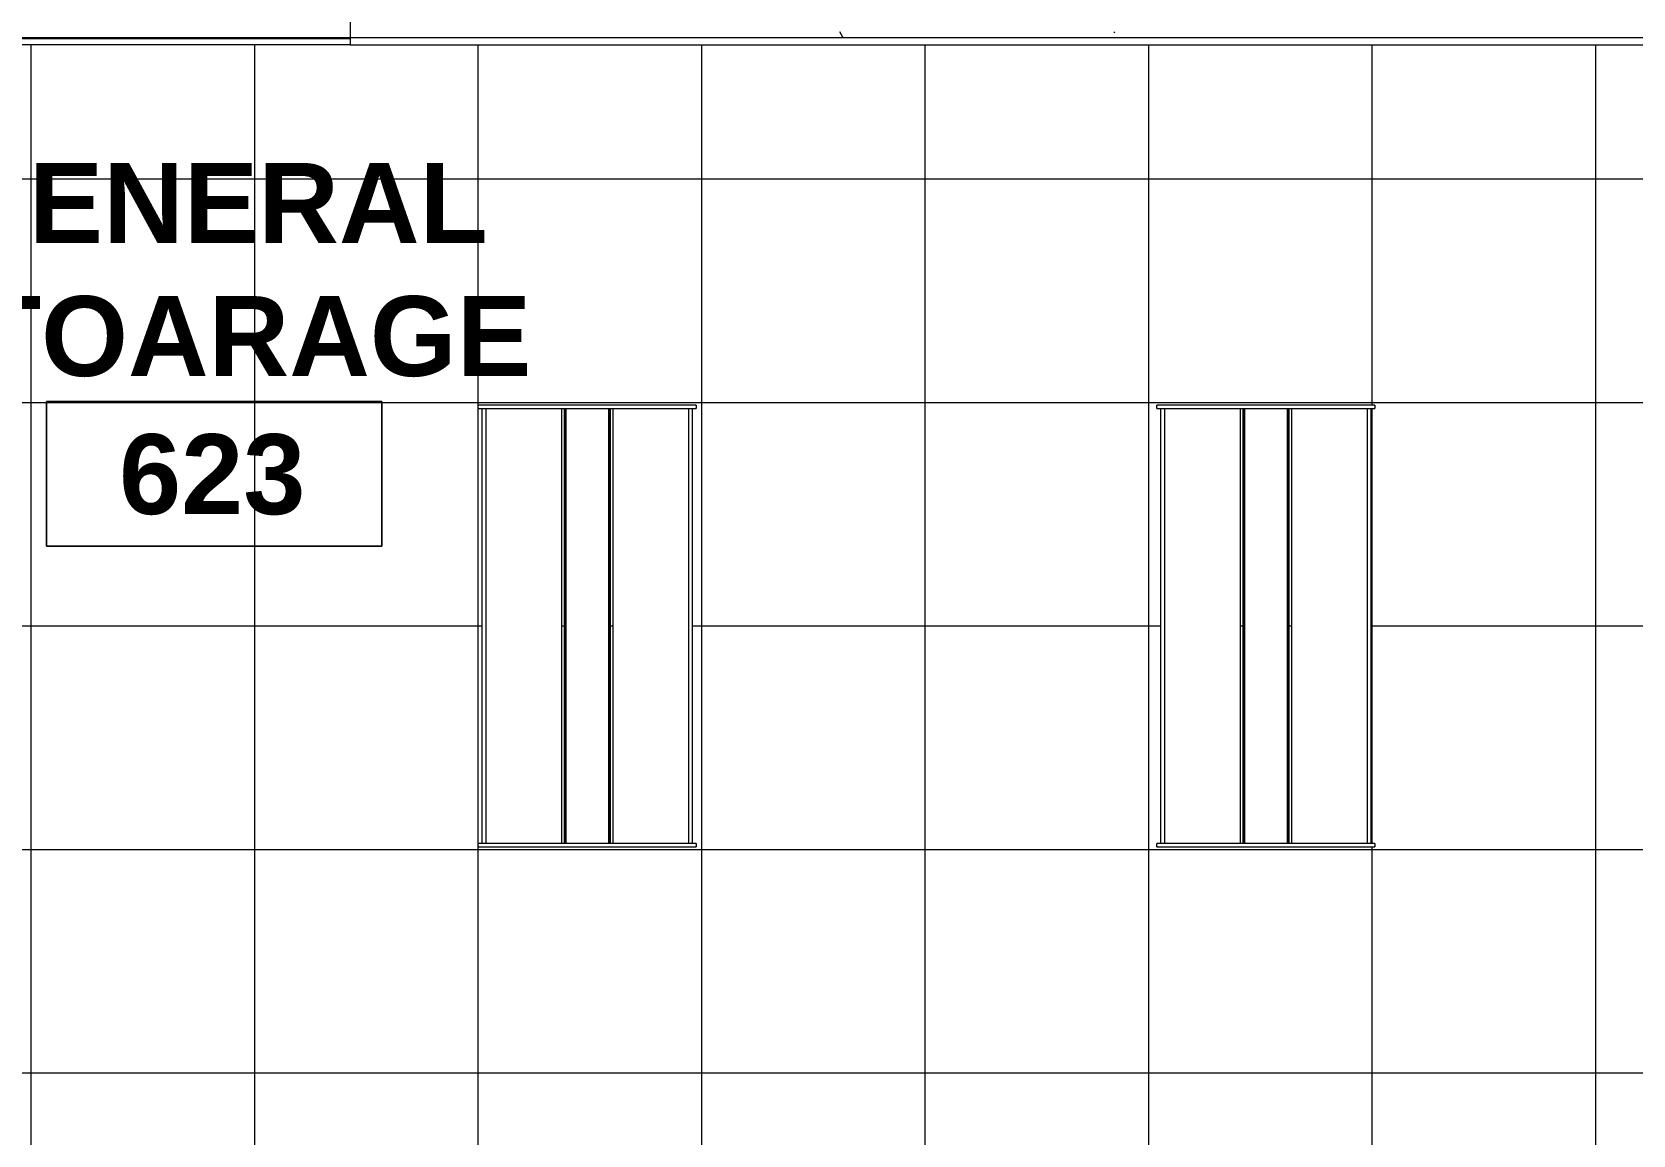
# Model space of a CAD drawing. Header units: inches. Extents: x -1767 to 184, y -1065 to 157.
# Drawn here: x -837.4 to -665.5, y -438 to -319.5 of the extents above; entities that cross this region are included whole.
import ezdxf

# ---------------------------------------------------------------- set-up
doc = ezdxf.new("R2010")
doc.units = ezdxf.units.IN
doc.header["$MEASUREMENT"] = 0
for name, color, linetype, lineweight in [('A-AREA-IDEN', 2, 'Continuous', 9), ('A-CLNG', 13, 'Continuous', 13), ('A-CLNG-PATT', 13, 'Continuous', 13), ('A-WALL', 113, 'Continuous', 13), ('A-WALL-PATT', 111, 'Continuous', 13), ('E-LITE-EQPM', 33, 'Continuous', 9), ('I-WALL', 2, 'Continuous', 13)]:
    doc.layers.add(name, color=color, linetype=linetype, lineweight=lineweight)
doc.styles.add('Swis721 Lt BT_B', font='', dxfattribs={"height": 8.583975})
doc.styles.get('Swis721 Lt BT_B').set_extended_font_data('Swis721 Lt BT', bold=True)
pattern_1 = [(0, (0, 0), (30.72, 7.68), [1.267, -21.773, 1.267, -21.773, -122.88]), (0, (0, 0), (30.72, 7.68), [-46.08, 1.267, -44.813, 1.267, -21.773, -53.76]), (0, (0, 0), (30.72, 7.68), [-115.2, 1.267, -14.093, 1.267, -37.133]), (120, (11.52, 3.84), (-22.011075, 22.7643), [1.267, -21.773, 1.267, -21.773, -122.88]), (120, (11.52, 3.84), (-22.011075, 22.7643), [-46.08, 1.267, -44.813, 1.267, -21.773, -53.76]), (120, (11.52, 3.84), (-22.011075, 22.7643), [-115.2, 1.267, -14.093, 1.267, -37.133]), (240, (15.36, 19.2), (-8.708925, -30.4443), [1.267, -21.773, 1.267, -21.773, -122.88]), (240, (15.36, 19.2), (-8.708925, -30.4443), [-46.08, 1.267, -44.813, 1.267, -21.773, -53.76]), (240, (15.36, 19.2), (-8.708925, -30.4443), [-115.2, 1.267, -14.093, 1.267, -37.133])]

# ---------------------------------------------------------------- blocks, each defined once
blk = doc.blocks.new('L-Recessed-Axis-Day-Acrylic - 2 x 4-4558114-FIRST FLOOR')
at = {"layer": 'E-LITE-EQPM'}
for p, q in [((-23.7, 11.7), (-23.34, 11.7)), ((-23.7, 11.64), (-23.7, 11.7)), ((-23.7, 11.7), (-23.7, 11.64)), ((-23.7, 11.64), (-23.7, -11.64)), ((-23.34, 11.64), (-23.34, 11.7)), ((-23.34, 11.7), (-23.34, 11.64)), ((-23.34, -11.64), (-23.34, 11.64)), ((-23.34, 11.28), (23.34, 11.28)), ((-23.34, 10.88), (23.34, 10.88)), ((23.34, 11.7), (23.7, 11.7)), ((23.34, 11.64), (23.34, 11.7)), ((23.34, 11.7), (23.34, 11.64)), ((23.34, 11.64), (23.34, -11.64)), ((23.7, 11.64), (23.7, 11.7)), ((23.7, 11.7), (23.7, 11.64)), ((23.7, -11.64), (23.7, 11.64)), ((-23.34, 2.76), (23.34, 2.76)), ((-23.34, 2.47), (23.34, 2.47)), ((-23.34, 2.43), (23.34, 2.43)), ((-23.34, 2.29), (23.34, 2.29)), ((-23.34, -2.29), (23.34, -2.29)), ((-23.34, -2.43), (23.34, -2.43)), ((-23.34, -2.47), (23.34, -2.47)), ((-23.34, -2.76), (23.34, -2.76)), ((-23.7, -11.64), (-23.7, -11.7)), ((-23.7, -11.7), (-23.7, -11.64)), ((-23.34, -11.7), (-23.7, -11.7)), ((-23.34, -10.88), (23.34, -10.88)), ((23.34, -11.28), (-23.34, -11.28)), ((-23.34, -11.64), (-23.34, -11.7)), ((-23.34, -11.7), (-23.34, -11.64)), ((23.34, -11.64), (23.34, -11.7)), ((23.34, -11.7), (23.34, -11.64)), ((23.7, -11.7), (23.34, -11.7)), ((23.7, -11.64), (23.7, -11.7)), ((23.7, -11.7), (23.7, -11.64))]:
    blk.add_line(p, q, dxfattribs=at)
blk = doc.blocks.new('L-Recessed-Axis-Day-Acrylic - 2 x 4-V16-FIRST FLOOR')
at = {"layer": 'E-LITE-EQPM'}
for p, q in [((-23.7, 11.7), (-23.34, 11.7)), ((-23.7, 11.64), (-23.7, 11.7)), ((-23.7, 11.7), (-23.7, 11.64)), ((-23.7, 11.64), (-23.7, -11.64)), ((-23.34, 11.64), (-23.34, 11.7)), ((-23.34, 11.7), (-23.34, 11.64)), ((-23.34, -11.64), (-23.34, 11.64)), ((-23.34, 11.28), (23.34, 11.28)), ((-23.34, 10.88), (23.34, 10.88)), ((23.34, 11.7), (23.7, 11.7)), ((23.34, 11.64), (23.34, 11.7)), ((23.34, 11.7), (23.34, 11.64)), ((23.34, 11.64), (23.34, -11.64)), ((23.7, 11.64), (23.7, 11.7)), ((23.7, 11.7), (23.7, 11.64)), ((23.7, -11.64), (23.7, 11.64)), ((-23.34, 2.76), (23.34, 2.76)), ((-23.34, 2.47), (23.34, 2.47)), ((-23.34, 2.43), (23.34, 2.43)), ((-23.34, 2.29), (23.34, 2.29)), ((-23.34, -2.29), (23.34, -2.29)), ((-23.34, -2.43), (23.34, -2.43)), ((-23.34, -2.47), (23.34, -2.47)), ((-23.34, -2.76), (23.34, -2.76)), ((-23.7, -11.64), (-23.7, -11.7)), ((-23.7, -11.7), (-23.7, -11.64)), ((-23.34, -11.7), (-23.7, -11.7)), ((-23.34, -10.88), (23.34, -10.88)), ((23.34, -11.28), (-23.34, -11.28)), ((-23.34, -11.64), (-23.34, -11.7)), ((-23.34, -11.7), (-23.34, -11.64)), ((23.34, -11.64), (23.34, -11.7)), ((23.34, -11.7), (23.34, -11.64)), ((23.7, -11.7), (23.34, -11.7)), ((23.7, -11.64), (23.7, -11.7)), ((23.7, -11.7), (23.7, -11.64))]:
    blk.add_line(p, q, dxfattribs=at)
blk = doc.blocks.new('Room Tag - Room Name and Number-3379422-FIRST FLOOR')
at = {"layer": 'A-AREA-IDEN'}
for p, q in [((-0.1881, -0.1636), (-0.1881, -0.0018)), ((-0.1881, -0.0018), (0.1869, -0.0018)), ((0.1869, -0.0018), (-0.1881, -0.0018)), ((-0.1881, -0.0018), (-0.1881, -0.1636)), ((0.1869, -0.0018), (0.1869, -0.1636)), ((0.1869, -0.1636), (0.1869, -0.0018)), ((0.1869, -0.1636), (-0.1881, -0.1636)), ((-0.1881, -0.1636), (0.1869, -0.1636))]:
    blk.add_line(p, q, dxfattribs=at)

msp = doc.modelspace()

# ---------------------------------------------------------------- hatches: boundary and pattern name
at = {"layer": 'A-CLNG-PATT'}
h = msp.add_hatch(dxfattribs=at)
h.set_pattern_fill('FP1_10', color=256, style=0, pattern_type=2)
h.set_pattern_definition([(180, (-741.473, -383.325), (3e-15, 24), []), (90, (-741.473, -383.325), (24, -1e-15), [])])
h.paths.add_polyline_path([(-850.19, -445.73), (-632.76, -445.73), (-632.76, -349.42), (-662.38, -349.42), (-662.38, -320.92), (-850.19, -320.92), (-850.19, -432.98)], flags=0)
h.paths.add_polyline_path([(-789.4, -407.02), (-789.4, -406.66), (-789.04, -406.66), (-789.04, -359.99), (-789.4, -359.99), (-789.4, -359.63), (-766.12, -359.63), (-766.12, -359.99), (-766.48, -359.99), (-766.48, -406.66), (-766.12, -406.66), (-766.12, -407.02), (-789.02, -407.02)], flags=0)
h.paths.add_polyline_path([(-716.52, -407.02), (-716.52, -406.66), (-716.16, -406.66), (-716.16, -359.99), (-716.52, -359.99), (-716.52, -359.63), (-693.25, -359.63), (-693.25, -359.99), (-693.61, -359.99), (-693.61, -406.66), (-693.25, -406.66), (-693.25, -407.02), (-716.12, -407.02)], flags=0)
h.paths.add_polyline_path([(-775, -406.66), (-775, -359.99), (-775.29, -359.99), (-775.29, -406.66)], flags=0)
h.paths.add_polyline_path([(-707.64, -406.66), (-707.36, -406.66), (-707.36, -359.99), (-707.64, -359.99), (-707.64, -399.49)], flags=0)
h.paths.add_polyline_path([(-780.52, -406.66), (-780.23, -406.66), (-780.23, -359.99), (-780.52, -359.99), (-780.52, -388.33)], flags=0)
h.paths.add_polyline_path([(-702.41, -406.66), (-702.13, -406.66), (-702.13, -359.99), (-702.41, -359.99), (-702.41, -399.49)], flags=0)
h.paths.add_polyline_path([(-657.13, -344.17), (-633.51, -344.17), (-633.51, -338.8), (-657.13, -338.8), (-657.13, -343.69)], flags=0)
at = {"layer": 'A-WALL-PATT', "lineweight": 9}
h = msp.add_hatch(dxfattribs=at)
h.set_pattern_fill('FP1_1', color=256, style=0, pattern_type=2)
h.set_pattern_definition(pattern_1)
h.paths.add_polyline_path([(-546.18, -320.17), (-541.22, -320.17), (-541.22, -319.54), (-632.38, -319.54), (-632.38, -320.17), (-547.52, -320.17)], flags=0)
h.paths.add_polyline_path([(-797.72, -320.17), (-662.38, -320.17), (-662.38, -319.54), (-803.22, -319.54), (-803.22, -320.17)], flags=0)
h = msp.add_hatch(dxfattribs=at)
h.set_pattern_fill('FP1_1', color=256, style=0, pattern_type=2)
h.set_pattern_definition(pattern_1)
h.paths.add_polyline_path([(-874.2, -320.92), (-803.22, -320.92), (-803.22, -320.29), (-932.37, -320.29), (-932.37, -320.92), (-874.54, -320.92)], flags=0)
h.paths.add_polyline_path([(-962.37, -320.92), (-962.37, -320.29), (-962.69, -320.29), (-962.69, -320.92)], flags=0)

# ---------------------------------------------------------------- linework, layer by layer
at = {"layer": 'A-CLNG'}
msp.add_line((-803.22, -320.92), (-662.38, -320.92), dxfattribs=at)
at = {"layer": 'A-WALL'}
msp.add_line((-803.22, -320.29), (-932.37, -320.29), dxfattribs=at)
at = {"layer": 'I-WALL'}
for p, q in [((-803.22, -315.67), (-803.22, -320.92)), ((-662.38, -320.17), (-932.37, -320.17)), ((-803.22, -320.92), (-932.37, -320.92))]:
    msp.add_line(p, q, dxfattribs=at)

# ---------------------------------------------------------------- block references
at = {"layer": 'A-AREA-IDEN', "xscale": 95.99999999999994, "yscale": 95.99999999999994, "zscale": 95.99999999999994}
msp.add_blockref('Room Tag - Room Name and Number-3379422-FIRST FLOOR', (-817.76, -359.03), dxfattribs=at)
at = {"layer": 'E-LITE-EQPM', "rotation": 270.0000000000001}
for name, p in [('L-Recessed-Axis-Day-Acrylic - 2 x 4-V16-FIRST FLOOR', (-777.76, -383.32)), ('L-Recessed-Axis-Day-Acrylic - 2 x 4-4558114-FIRST FLOOR', (-704.88, -383.32))]:
    msp.add_blockref(name, p, dxfattribs=at)

# ---------------------------------------------------------------- texts
at = {"layer": 'A-AREA-IDEN', "char_height": 8.584, "attachment_point": 2, "line_spacing_factor": 0.998538, "style": 'Swis721 Lt BT_B'}
for s, insert, width in [('GENERAL\\PSTOARAGE', (-817.75, -333.61), 73.872), ('623', (-818.03, -362.72), 23.004)]:
    msp.add_mtext(s, dxfattribs=dict(at, insert=insert, width=width))

doc.saveas('drawing.dxf')
